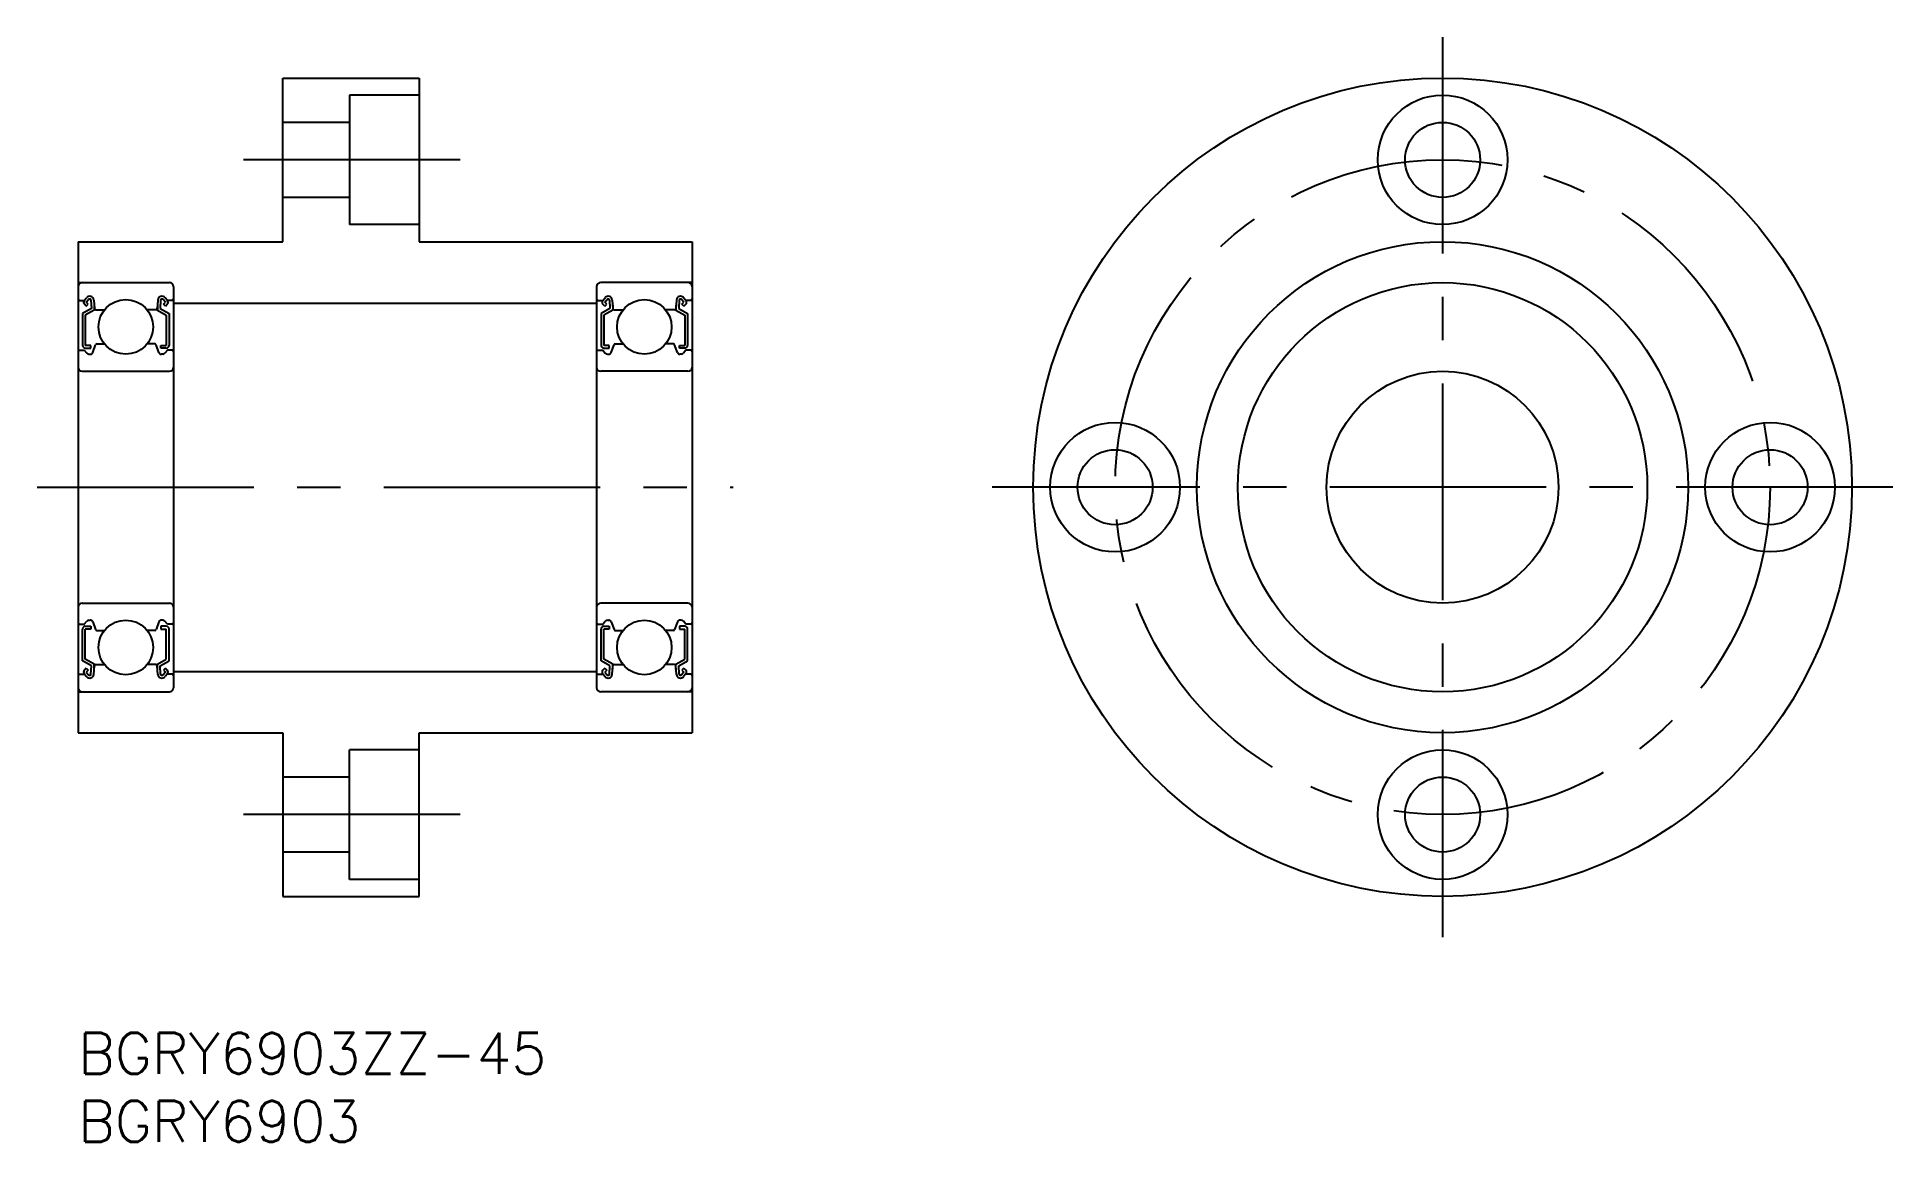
# Model space of a CAD drawing. Extents: x -3 to 133, y -8 to 73.
import ezdxf

# ---------------------------------------------------------------- set-up
doc = ezdxf.new("R2010")
doc.units = 0
doc.header["$LTSCALE"] = 0.5
doc.linetypes.add('CENTER', pattern=[50.8, 31.75, -6.35, 6.35, -6.35])
for name, color, linetype in [('MSM_CENTER', 1, 'CENTER'), ('MSM_CONTINUOUS', 7, 'CONTINUOUS'), ('MSM_PART_NUMBER', 7, 'CONTINUOUS')]:
    doc.layers.add(name, color=color, linetype=linetype)
doc.styles.get("Standard").update_dxf_attribs({"font": 'txt.shx', "height": 3, "bigfont": 'bigfont.shx'})

# ---------------------------------------------------------------- blocks, each defined once
blk = doc.blocks.new('*U2')
at = {"layer": 'MSM_PART_NUMBER'}
blk.add_text('BGRY6903ZZ-45', height=3, dxfattribs=at).set_placement((0, -3))
blk = doc.blocks.new('*U3')
at = {"layer": 'MSM_PART_NUMBER'}
blk.add_text('BGRY6903', height=3, dxfattribs=at).set_placement((0, -8))

msp = doc.modelspace()

# ---------------------------------------------------------------- linework, layer by layer
at = {"layer": 'MSM_CENTER'}
for p, q in [((100, 73), (100, 7)), ((28, 64), (12, 64)), ((-3, 40), (48, 40)), ((133, 40), (67, 40)), ((28, 16), (12, 16))]:
    msp.add_line(p, q, dxfattribs=at)
msp.add_circle((100, 40), 24, dxfattribs=at)
at = {"layer": 'MSM_CONTINUOUS'}
for p, q in [((15, 58), (15, 70)), ((15, 70), (25, 70)), ((25, 70), (25, 58)), ((25, 68.75), (19.9, 68.75)), ((19.9, 68.75), (19.9, 59.25)), ((19.9, 66.75), (15, 66.75)), ((19.9, 61.25), (15, 61.25)), ((25, 59.25), (19.9, 59.25)), ((0, 58), (15, 58)), ((0, 58), (0, 22)), ((25, 58), (45, 58)), ((45, 58), (45, 22)), ((0, 55), (6.7, 55)), ((7, 54.7), (7, 25.3)), ((38, 54.7), (38, 25.3)), ((45, 55), (38.3, 55)), ((0.1, 53.69998), (0.46001, 53.69998)), ((0.981, 53.100944), (0.331, 52.724954)), ((0.448403, 53.686079), (0.619166, 53.890586)), ((0.602, 53.27497), (0.4605, 53.41647)), ((0.602, 53.27497), (0.743, 53.41698)), ((0.602008, 53.557972), (0.772064, 53.760287)), ((0.743, 53.41698), (0.602008, 53.557972)), ((0.948467, 53.701354), (0.981, 53.100944)), ((1.148331, 53.72411), (1.202962, 53.091378)), ((1.181, 53.34598), (1.181, 52.984934)), ((5.851668, 53.72411), (5.797038, 53.091378)), ((5.819, 53.34598), (5.819, 52.984934)), ((6.051532, 53.701354), (6.019, 53.100944)), ((6.019, 53.100944), (6.669, 52.724954)), ((6.397991, 53.557972), (6.227936, 53.760287)), ((6.257, 53.41698), (6.397991, 53.557972)), ((6.398, 53.27497), (6.257, 53.41698)), ((6.551597, 53.686079), (6.380834, 53.890586)), ((6.398, 53.27497), (6.5395, 53.41647)), ((6.9, 53.69998), (6.53999, 53.69998)), ((7, 53.5), (38, 53.5)), ((38.1, 53.69998), (38.46001, 53.69998)), ((38.981, 53.100944), (38.331, 52.724954)), ((38.448403, 53.686079), (38.619166, 53.890586)), ((38.602, 53.27497), (38.4605, 53.41647)), ((38.602, 53.27497), (38.743, 53.41698)), ((38.602009, 53.557972), (38.772064, 53.760287)), ((38.743, 53.41698), (38.602009, 53.557972)), ((38.948468, 53.701354), (38.981, 53.100944)), ((39.148332, 53.72411), (39.202962, 53.091378)), ((39.181, 53.34598), (39.181, 52.984934)), ((43.851669, 53.72411), (43.797038, 53.091378)), ((43.819, 53.34598), (43.819, 52.984934)), ((44.051533, 53.701354), (44.019, 53.100944)), ((44.019, 53.100944), (44.669, 52.724954)), ((44.397992, 53.557972), (44.227936, 53.760287)), ((44.257, 53.41698), (44.397992, 53.557972)), ((44.398, 53.27497), (44.257, 53.41698)), ((44.551597, 53.686079), (44.380834, 53.890586)), ((44.398, 53.27497), (44.5395, 53.41647)), ((44.9, 53.69998), (44.53999, 53.69998)), ((0.331, 52.724954), (0.331, 50.39998)), ((1.181, 52.984934), (0.531, 52.609934)), ((0.531, 52.609934), (0.531, 50.39998)), ((1.30259, 52.99998), (1.938726, 52.99997)), ((5.69741, 52.99998), (5.061273, 52.99997)), ((5.819, 52.984934), (6.469, 52.609934)), ((6.469, 52.609934), (6.469, 50.39998)), ((6.669, 52.724954), (6.669, 50.39998)), ((38.331, 52.724954), (38.331, 50.39998)), ((39.181, 52.984934), (38.531, 52.609934)), ((38.531, 52.609934), (38.531, 50.39998)), ((39.30259, 52.99998), (39.938727, 52.99997)), ((43.69741, 52.99998), (43.061274, 52.99997)), ((43.819, 52.984934), (44.469, 52.609934)), ((44.469, 52.609934), (44.469, 50.39998)), ((44.669, 52.724954), (44.669, 50.39998)), ((0.931, 50.39998), (0.531, 50.39998)), ((0.931, 50.19998), (0.931, 50.39998)), ((1.078847, 49.881567), (1.28009, 50.434216)), ((1.374054, 50.5), (1.93875, 50.5)), ((5.625945, 50.5), (5.061249, 50.5)), ((5.921153, 49.881567), (5.719909, 50.434216)), ((6.069, 50.19998), (6.069, 50.39998)), ((6.069, 50.39998), (6.469, 50.39998)), ((38.931, 50.39998), (38.531, 50.39998)), ((38.931, 50.19998), (38.931, 50.39998)), ((39.078847, 49.881567), (39.280091, 50.434216)), ((39.374055, 50.5), (39.938751, 50.5)), ((43.625946, 50.5), (43.06125, 50.5)), ((43.921153, 49.881567), (43.71991, 50.434216)), ((44.069, 50.19998), (44.069, 50.39998)), ((44.069, 50.39998), (44.469, 50.39998)), ((0.1, 50.04999), (0.449983, 50.04999)), ((0.449983, 50.04999), (0.641553, 49.821503)), ((0.531, 50.19998), (0.931, 50.19998)), ((0.794812, 49.75), (0.890919, 49.75)), ((6.469, 50.19998), (6.069, 50.19998)), ((6.205187, 49.75), (6.109081, 49.75)), ((6.550016, 50.04999), (6.358447, 49.821503)), ((6.9, 50.04999), (6.550016, 50.04999)), ((38.1, 50.04999), (38.449984, 50.04999)), ((38.449984, 50.04999), (38.641553, 49.821503)), ((38.531, 50.19998), (38.931, 50.19998)), ((38.794813, 49.75), (38.890919, 49.75)), ((44.469, 50.19998), (44.069, 50.19998)), ((44.205188, 49.75), (44.109081, 49.75)), ((44.550017, 50.04999), (44.358447, 49.821503)), ((44.9, 50.04999), (44.550017, 50.04999)), ((0.3, 48.5), (6.7, 48.5)), ((44.7, 48.5), (38.3, 48.5)), ((0.3, 31.5), (6.7, 31.5)), ((44.7, 31.5), (38.3, 31.5)), ((0.1, 29.95001), (0.449983, 29.95001)), ((0.449983, 29.95001), (0.641553, 30.178497)), ((0.794812, 30.25), (0.890919, 30.25)), ((1.078847, 30.118433), (1.28009, 29.565783)), ((5.921153, 30.118433), (5.719909, 29.565783)), ((6.205187, 30.25), (6.109081, 30.25)), ((6.550016, 29.95001), (6.358447, 30.178497)), ((6.9, 29.95001), (6.550016, 29.95001)), ((38.1, 29.95001), (38.449984, 29.95001)), ((38.449984, 29.95001), (38.641553, 30.178497)), ((38.794813, 30.25), (38.890919, 30.25)), ((39.078847, 30.118433), (39.280091, 29.565783)), ((43.921153, 30.118433), (43.71991, 29.565783)), ((44.205188, 30.25), (44.109081, 30.25)), ((44.550017, 29.95001), (44.358447, 30.178497)), ((44.9, 29.95001), (44.550017, 29.95001)), ((0.331, 27.275046), (0.331, 29.60002)), ((0.531, 29.80002), (0.931, 29.80002)), ((0.531, 27.390066), (0.531, 29.60002)), ((0.931, 29.60002), (0.531, 29.60002)), ((0.931, 29.80002), (0.931, 29.60002)), ((1.374054, 29.5), (1.93875, 29.5)), ((5.625945, 29.5), (5.061249, 29.5)), ((6.069, 29.80002), (6.069, 29.60002)), ((6.469, 29.80002), (6.069, 29.80002)), ((6.069, 29.60002), (6.469, 29.60002)), ((6.469, 27.390066), (6.469, 29.60002)), ((6.669, 27.275046), (6.669, 29.60002)), ((38.331, 27.275046), (38.331, 29.60002)), ((38.531, 29.80002), (38.931, 29.80002)), ((38.531, 27.390066), (38.531, 29.60002)), ((38.931, 29.60002), (38.531, 29.60002)), ((38.931, 29.80002), (38.931, 29.60002)), ((39.374055, 29.5), (39.938751, 29.5)), ((43.625946, 29.5), (43.06125, 29.5)), ((44.069, 29.80002), (44.069, 29.60002)), ((44.469, 29.80002), (44.069, 29.80002)), ((44.069, 29.60002), (44.469, 29.60002)), ((44.469, 27.390066), (44.469, 29.60002)), ((44.669, 27.275046), (44.669, 29.60002)), ((0.981, 26.899056), (0.331, 27.275046)), ((1.181, 27.015066), (0.531, 27.390066)), ((5.819, 27.015066), (6.469, 27.390066)), ((6.019, 26.899056), (6.669, 27.275046)), ((38.981, 26.899056), (38.331, 27.275046)), ((39.181, 27.015066), (38.531, 27.390066)), ((43.819, 27.015066), (44.469, 27.390066)), ((44.019, 26.899056), (44.669, 27.275046)), ((0.1, 26.30002), (0.46001, 26.30002)), ((0.448403, 26.31392), (0.619166, 26.109414)), ((0.602, 26.72503), (0.4605, 26.58353)), ((0.602, 26.72503), (0.743, 26.58302)), ((0.743, 26.58302), (0.602008, 26.442028)), ((0.602008, 26.442028), (0.772064, 26.239712)), ((0.948467, 26.298646), (0.981, 26.899056)), ((1.148331, 26.275889), (1.202962, 26.908622)), ((1.181, 26.65402), (1.181, 27.015066)), ((1.30259, 27.00002), (1.938726, 27.00003)), ((1.461624, 27.000022), (1.461624, 27.000122)), ((1.620658, 27.000025), (1.620758, 27.000025)), ((5.69741, 27.00002), (5.061273, 27.00003)), ((5.851668, 26.275889), (5.797038, 26.908622)), ((5.819, 26.65402), (5.819, 27.015066)), ((6.051532, 26.298646), (6.019, 26.899056)), ((6.397991, 26.442028), (6.227936, 26.239712)), ((6.398, 26.72503), (6.257, 26.58302)), ((6.257, 26.58302), (6.397991, 26.442028)), ((6.551597, 26.31392), (6.380834, 26.109414)), ((6.398, 26.72503), (6.5395, 26.58353)), ((6.9, 26.30002), (6.53999, 26.30002)), ((7, 26.5), (38, 26.5)), ((38.1, 26.30002), (38.46001, 26.30002)), ((38.448403, 26.31392), (38.619166, 26.109414)), ((38.602, 26.72503), (38.4605, 26.58353)), ((38.602, 26.72503), (38.743, 26.58302)), ((38.743, 26.58302), (38.602009, 26.442028)), ((38.602009, 26.442028), (38.772064, 26.239712)), ((38.948468, 26.298646), (38.981, 26.899056)), ((39.148332, 26.275889), (39.202962, 26.908622)), ((39.181, 26.65402), (39.181, 27.015066)), ((39.30259, 27.00002), (39.938727, 27.00003)), ((43.69741, 27.00002), (43.061274, 27.00003)), ((43.379342, 27.000025), (43.379242, 27.000025)), ((43.538376, 27.000022), (43.538376, 27.000122)), ((43.851669, 26.275889), (43.797038, 26.908622)), ((43.819, 26.65402), (43.819, 27.015066)), ((44.051533, 26.298646), (44.019, 26.899056)), ((44.397992, 26.442028), (44.227936, 26.239712)), ((44.398, 26.72503), (44.257, 26.58302)), ((44.257, 26.58302), (44.397992, 26.442028)), ((44.551597, 26.31392), (44.380834, 26.109414)), ((44.398, 26.72503), (44.5395, 26.58353)), ((44.9, 26.30002), (44.53999, 26.30002)), ((0, 25), (6.7, 25)), ((45, 25), (38.3, 25)), ((0, 22), (15, 22)), ((15, 22), (15, 10)), ((25, 22), (45, 22)), ((25, 10), (25, 22)), ((19.9, 11.25), (19.9, 20.75)), ((25, 20.75), (19.9, 20.75)), ((19.9, 18.75), (15, 18.75)), ((19.9, 13.25), (15, 13.25)), ((25, 11.25), (19.9, 11.25)), ((15, 10), (25, 10))]:
    msp.add_line(p, q, dxfattribs=at)
for centre, radius in [((100, 40), 30), ((100, 64), 4.75), ((100, 64), 2.75), ((100, 40), 18), ((100, 40), 15), ((3.5, 51.75), 2), ((41.5, 51.75), 2), ((100, 40), 8.5), ((76, 40), 4.75), ((124, 40), 4.75), ((76, 40), 2.75), ((124, 40), 2.75), ((3.5, 28.25), 2), ((41.5, 28.25), 2), ((100, 16), 4.75), ((100, 16), 2.75)]:
    msp.add_circle(centre, radius, dxfattribs=at)
for centre, radius, start, end in [((0.3, 54.7), 0.3, 90, 180), ((6.7, 54.7), 0.3, 0, 90), ((38.3, 54.7), 0.3, 90, 180), ((44.7, 54.7), 0.3, 0, 90), ((0.1, 53.79998), 0.1, 180, 270), ((0.601921, 53.557891), 0.2, 140.138119, 225), ((0.849443, 53.698304), 0.3, 4.93473, 140.138119), ((0.848614, 53.695943), 0.1, 3.101461, 139.951377), ((1.302591, 53.09998), 0.1, 184.93473, 269.999099), ((5.697408, 53.09998), 0.1, 270.000901, 355.06527), ((6.150556, 53.698304), 0.3, 39.861881, 175.06527), ((6.151386, 53.695943), 0.1, 40.048623, 176.898539), ((6.398078, 53.557891), 0.2, 315, 39.861881), ((6.9, 53.79998), 0.1, 270, 0), ((38.1, 53.79998), 0.1, 180, 270), ((38.601922, 53.557891), 0.2, 140.138119, 225), ((38.849444, 53.698304), 0.3, 4.93473, 140.138119), ((38.848614, 53.695943), 0.1, 3.101461, 139.951377), ((39.302592, 53.09998), 0.1, 184.93473, 269.999099), ((43.697409, 53.09998), 0.1, 270.000901, 355.06527), ((44.150557, 53.698304), 0.3, 39.861881, 175.06527), ((44.151386, 53.695943), 0.1, 40.048623, 176.898539), ((44.398079, 53.557891), 0.2, 315, 39.861881), ((44.9, 53.79998), 0.1, 270, 0), ((0.531, 50.39998), 0.2, 180, 270), ((1.374054, 50.4), 0.1, 90, 159.991228), ((5.625945, 50.4), 0.1, 20.008772, 90), ((6.469, 50.39998), 0.2, 270, 0), ((38.531, 50.39998), 0.2, 180, 270), ((39.374055, 50.4), 0.1, 90, 159.991228), ((43.625946, 50.4), 0.1, 20.008772, 90), ((44.469, 50.39998), 0.2, 270, 0), ((0.1, 49.94999), 0.1, 90, 180), ((0.794812, 49.95), 0.2, 219.977409, 270), ((0.890919, 49.95), 0.2, 270, 339.991228), ((6.109081, 49.95), 0.2, 200.008772, 270), ((6.205187, 49.95), 0.2, 270, 320.022591), ((6.9, 49.94999), 0.1, 0, 90), ((38.1, 49.94999), 0.1, 90, 180), ((38.794813, 49.95), 0.2, 219.977409, 270), ((38.890919, 49.95), 0.2, 270, 339.991228), ((44.109081, 49.95), 0.2, 200.008772, 270), ((44.205188, 49.95), 0.2, 270, 320.022591), ((44.9, 49.94999), 0.1, 0, 90), ((0.3, 48.8), 0.3, 180, 270), ((6.7, 48.8), 0.3, 270, 0), ((38.3, 48.8), 0.3, 180, 270), ((44.7, 48.8), 0.3, 270, 0), ((0.3, 31.2), 0.3, 90, 180), ((6.7, 31.2), 0.3, 0, 90), ((38.3, 31.2), 0.3, 90, 180), ((44.7, 31.2), 0.3, 0, 90), ((0.1, 30.05001), 0.1, 180, 270), ((0.794812, 30.05), 0.2, 90, 140.022591), ((0.890919, 30.05), 0.2, 20.008772, 90), ((6.109081, 30.05), 0.2, 90, 159.991228), ((6.205187, 30.05), 0.2, 39.977409, 90), ((6.9, 30.05001), 0.1, 270, 0), ((38.1, 30.05001), 0.1, 180, 270), ((38.794813, 30.05), 0.2, 90, 140.022591), ((38.890919, 30.05), 0.2, 20.008772, 90), ((44.109081, 30.05), 0.2, 90, 159.991228), ((44.205188, 30.05), 0.2, 39.977409, 90), ((44.9, 30.05001), 0.1, 270, 0), ((0.531, 29.60002), 0.2, 90, 180), ((1.374054, 29.6), 0.1, 200.008772, 270), ((5.625945, 29.6), 0.1, 270, 339.991228), ((6.469, 29.60002), 0.2, 0, 90), ((38.531, 29.60002), 0.2, 90, 180), ((39.374055, 29.6), 0.1, 200.008772, 270), ((43.625946, 29.6), 0.1, 270, 339.991228), ((44.469, 29.60002), 0.2, 0, 90), ((0.1, 26.20002), 0.1, 90, 180), ((0.601921, 26.442108), 0.2, 135, 219.861881), ((0.849443, 26.301696), 0.3, 219.861881, 355.06527), ((0.848614, 26.304056), 0.1, 220.048623, 356.898539), ((1.302591, 26.90002), 0.1, 90.000901, 175.06527), ((5.697408, 26.90002), 0.1, 4.93473, 89.999099), ((6.150556, 26.301696), 0.3, 184.93473, 320.138119), ((6.151386, 26.304056), 0.1, 183.101461, 319.951377), ((6.398078, 26.442108), 0.2, 320.138119, 45), ((6.9, 26.20002), 0.1, 0, 90), ((38.1, 26.20002), 0.1, 90, 180), ((38.601922, 26.442108), 0.2, 135, 219.861881), ((38.849444, 26.301696), 0.3, 219.861881, 355.06527), ((38.848614, 26.304056), 0.1, 220.048623, 356.898539), ((39.302592, 26.90002), 0.1, 90.000901, 175.06527), ((43.697409, 26.90002), 0.1, 4.93473, 89.999099), ((44.150557, 26.301696), 0.3, 184.93473, 320.138119), ((44.151386, 26.304056), 0.1, 183.101461, 319.951377), ((44.398079, 26.442108), 0.2, 320.138119, 45), ((44.9, 26.20002), 0.1, 0, 90), ((0.3, 25.3), 0.3, 180, 270), ((6.7, 25.3), 0.3, 270, 0), ((38.3, 25.3), 0.3, 180, 270), ((44.7, 25.3), 0.3, 270, 0)]:
    msp.add_arc(centre, radius, start, end, dxfattribs=at)

# ---------------------------------------------------------------- block references
for name in ['*U2', '*U3']:
    msp.add_blockref(name, (0, 0), dxfattribs=at)

doc.saveas('drawing.dxf')
